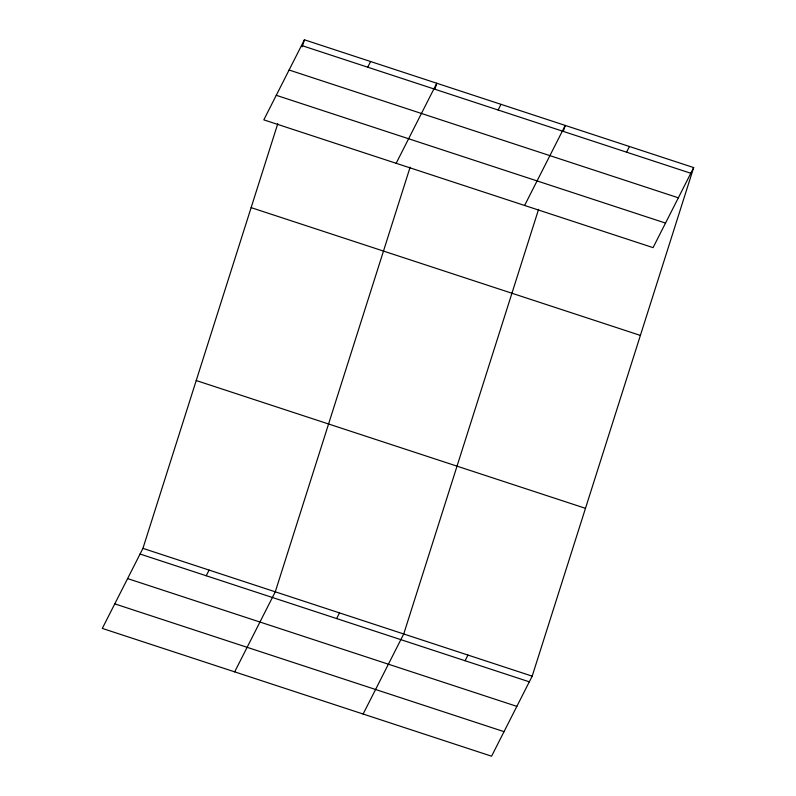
<?xml version="1.0" encoding="UTF-8"?>
<svg xmlns="http://www.w3.org/2000/svg" width="796" height="796" viewBox="0 0 796 796"><rect width="100%" height="100%" fill="white"/><g stroke="black" fill="none" stroke-linecap="round" stroke-linejoin="round"><path stroke-width="1.19" d="M693.684 167.588L653.068 247.636L263.814 119.848L304.42 39.8L693.684 167.588L532.186 676.152L491.58 756.2L102.316 628.412L142.932 548.364L277.774 123.708M302.201 46.795L304.42 39.8M410.129 167.16L275.277 591.816L234.671 671.864M434.924 89.072L436.775 83.252L396.159 163.299M538.584 209.328L403.731 633.984L363.125 714.032M563.379 131.25L565.23 125.42L524.614 205.468M367.722 67.192L370.598 61.521M206.224 575.757L209.099 570.085M498.117 110.007L501.002 104.336M336.628 618.572L339.504 612.9M626.571 152.175L629.457 146.504M465.083 660.74L467.958 655.068M301.545 45.472L690.799 173.259M289.097 70.018L678.351 197.806M276.262 95.301L665.526 223.089M251.128 207.627L640.392 335.415M196.224 380.538L585.478 508.326M142.932 548.364L532.186 676.152M140.056 554.036L529.31 681.824M127.599 578.583L516.863 706.37M114.773 603.865L504.027 731.653"/></g></svg>
